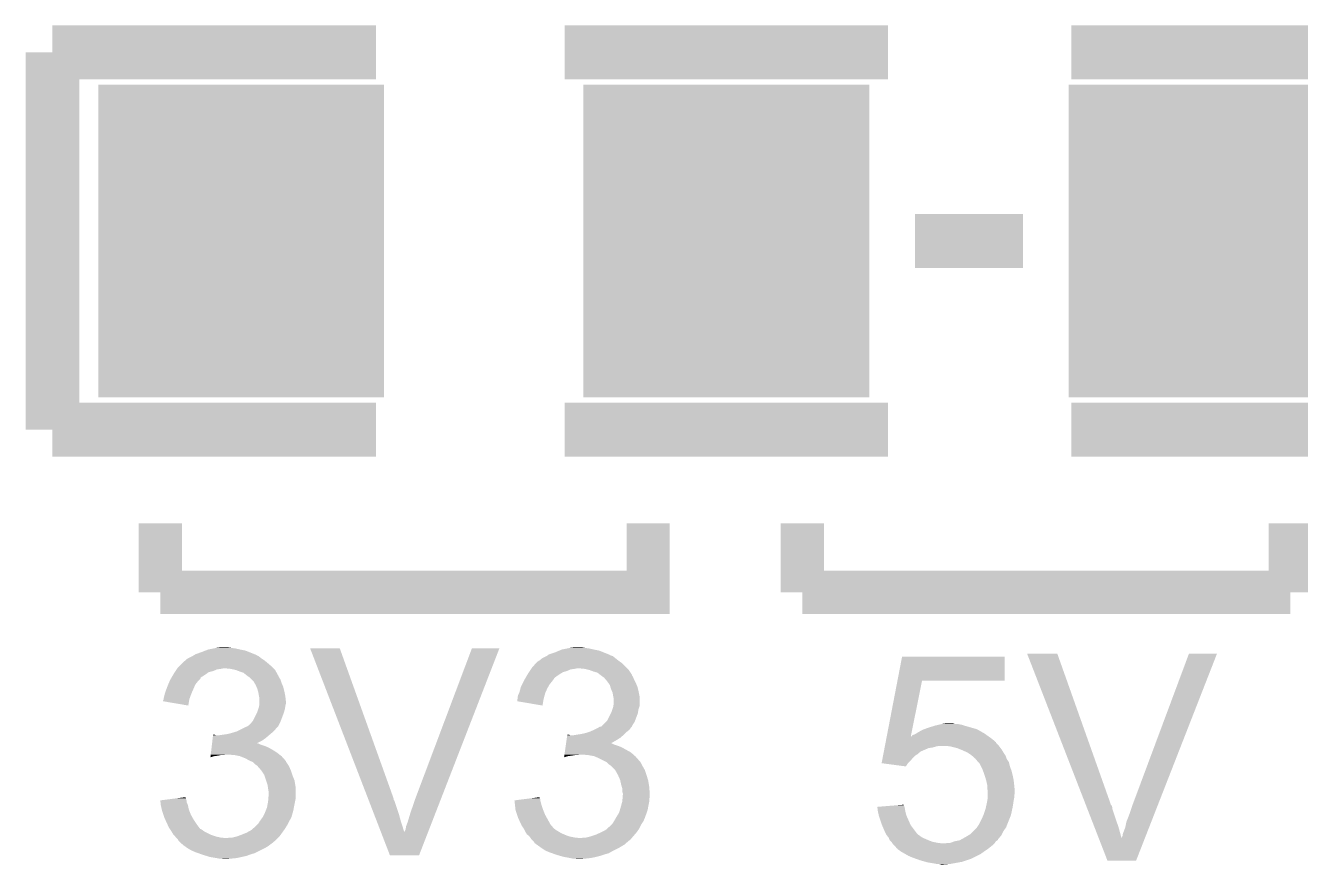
# Model space of a CAD drawing. Extents: x -1.4 to 24.3, y -3.9 to 24.9.
# Drawn here: x 4.11 to 10.12, y -0.42 to 3.53 of the extents above; entities that cross this region are included whole.
import ezdxf

# ---------------------------------------------------------------- set-up
doc = ezdxf.new("R2010")
doc.units = 0
doc.layers.get('0').update_dxf_attribs({"linetype": 'CONTINUOUS'})
doc.layers.add('DAC2_CLICK_V100_GTO', color=11, linetype='CONTINUOUS')
doc.layers.add('DAC2_CLICK_V100_GTS', color=8, linetype='CONTINUOUS')

# ---------------------------------------------------------------- blocks, each defined once
blk = doc.blocks.new('RECTANGLE_28')
blk.add_solid([(0.6731, 0.7366), (0.6731, -0.7366), (-0.6731, 0.7366), (-0.6731, -0.7366)])

msp = doc.modelspace()

# ---------------------------------------------------------------- linework, layer by layer
at = {"layer": 'DAC2_CLICK_V100_GTO'}
for points, const_width in [([(4.2418, 3.4036), (5.7658, 3.4036)], 0.254), ([(4.2418, 1.6256), (4.2418, 3.4036)], 0.254), ([(6.6548, 3.4036), (8.1788, 3.4036)], 0.254), ([(9.0424, 1.6256), (10.5664, 1.6256), (10.5664, 3.4036)], 0.254), ([(9.0424, 3.4036), (10.5664, 3.4036)], 0.254), ([(8.3058, 2.5146), (8.8138, 2.5146)], 0.254), ([(4.2418, 1.6256), (5.7658, 1.6256)], 0.254), ([(6.6548, 1.6256), (8.1788, 1.6256)], 0.254), ([(4.7498, 0.85852), (4.7498, 1.18364)], 0.2032), ([(4.7498, 0.85852), (7.0485, 0.85852), (7.0485, 1.18364)], 0.2032), ([(7.77494, 0.85852), (7.77494, 1.18364)], 0.2032), ([(10.07364, 0.85852), (10.07364, 1.18364)], 0.2032), ([(7.77494, 0.85852), (10.07364, 0.85852)], 0.2032)]:
    msp.add_lwpolyline(points, dxfattribs=dict(at, const_width=const_width))
for points in [[(4.869178, 0.53848), (4.87426, 0.54356), (5.24002, 0.53848), (5.2324, 0.54356)], [(4.87426, 0.54356), (4.881882, 0.54864), (5.2324, 0.54356), (5.22478, 0.54864)], [(4.881882, 0.54864), (4.902194, 0.558798), (5.22478, 0.54864), (5.212082, 0.558798)], [(4.902194, 0.558798), (4.902198, 0.5588), (5.212082, 0.558798), (5.212078, 0.5588)], [(4.902198, 0.5588), (4.906432, 0.56134), (5.212078, 0.5588), (5.204464, 0.56134)], [(4.906432, 0.56134), (4.910658, 0.563876), (5.204464, 0.56134), (5.20192, 0.563876)], [(4.910658, 0.563876), (4.9149, 0.56642), (5.20192, 0.563876), (5.195562, 0.56642)], [(4.9149, 0.56642), (4.94284, 0.57658), (5.195562, 0.56642), (5.170166, 0.57658)], [(4.94284, 0.57658), (4.962646, 0.584198), (5.170166, 0.57658), (5.151122, 0.584198)], [(4.962646, 0.584198), (4.975862, 0.58928), (5.151122, 0.584198), (5.12572, 0.58928)], [(4.975862, 0.58928), (5.00126, 0.59436), (5.12572, 0.58928), (5.102858, 0.59436)], [(5.00126, 0.59436), (5.01396, 0.5969), (5.102858, 0.59436), (5.08508, 0.5969)], [(5.01396, 0.5969), (5.034282, 0.59944), (5.08508, 0.5969), (5.0673, 0.59944)], [(5.455956, 0.594344), (5.45595, 0.594358), (5.595624, 0.594344), (5.45595, 0.594358)], [(5.72906, -0.114304), (5.455956, 0.594344), (5.84962, -0.114304), (5.595624, 0.594344)], [(5.95122, -0.1143), (6.217924, 0.59433), (6.072472, -0.1143), (6.347448, 0.59433)], [(6.217924, 0.59433), (6.217936, 0.59436), (6.347448, 0.59433), (6.217936, 0.59436)], [(6.53796, 0.538482), (6.54304, 0.54356), (6.906258, 0.538482), (6.89991, 0.54356)], [(6.54304, 0.54356), (6.550662, 0.54864), (6.89991, 0.54356), (6.89356, 0.54864)], [(6.550662, 0.54864), (6.570972, 0.558798), (6.89356, 0.54864), (6.880862, 0.558798)], [(6.570972, 0.558798), (6.57098, 0.558802), (6.880862, 0.558798), (6.880848, 0.558802)], [(6.57098, 0.558802), (6.57436, 0.561336), (6.880848, 0.558802), (6.870718, 0.561336)], [(6.57436, 0.561336), (6.577724, 0.563858), (6.870718, 0.561336), (6.8707, 0.563858)], [(6.577724, 0.563858), (6.577752, 0.56388), (6.8707, 0.563858), (6.868164, 0.56388)], [(6.577752, 0.56388), (6.581142, 0.56642), (6.868164, 0.56388), (6.861814, 0.56642)], [(6.581142, 0.56642), (6.611618, 0.57658), (6.861814, 0.56642), (6.83641, 0.57658)], [(6.611618, 0.57658), (6.629902, 0.584198), (6.83641, 0.57658), (6.817362, 0.584198)], [(6.629902, 0.584198), (6.642102, 0.58928), (6.817362, 0.584198), (6.79196, 0.58928)], [(6.642102, 0.58928), (6.6675, 0.59436), (6.79196, 0.58928), (6.769098, 0.59436)], [(6.6675, 0.59436), (6.6802, 0.5969), (6.769098, 0.59436), (6.75132, 0.5969)], [(6.6802, 0.5969), (6.700522, 0.59944), (6.75132, 0.5969), (6.736082, 0.59944)], [(8.222916, 0.44196), (8.244852, 0.556238), (8.727418, 0.44196), (8.72744, 0.556238)], [(8.244852, 0.556238), (8.244858, 0.55626), (8.72744, 0.556238), (8.244858, 0.55626)], [(8.834156, 0.568944), (8.83415, 0.568958), (8.976364, 0.568944), (8.83415, 0.568958)], [(9.109106, -0.139704), (8.834156, 0.568944), (9.22782, -0.139704), (8.976364, 0.568944)], [(9.33196, -0.1397), (9.596124, 0.56893), (9.451366, -0.1397), (9.728188, 0.56893)], [(9.596124, 0.56893), (9.596136, 0.56896), (9.728188, 0.56893), (9.596136, 0.56896)], [(4.813298, 0.47498), (4.818376, 0.482598), (4.96773, 0.47498), (4.978396, 0.482598)], [(4.818376, 0.482598), (4.821764, 0.48768), (4.978396, 0.482598), (4.998718, 0.48768)], [(4.821764, 0.48768), (4.826844, 0.495298), (4.998718, 0.48768), (5.016498, 0.495298)], [(4.826844, 0.495298), (4.828538, 0.49784), (5.016498, 0.495298), (5.03428, 0.49784)], [(4.828538, 0.49784), (4.830232, 0.50038), (5.03428, 0.49784), (5.046978, 0.50038)], [(4.830232, 0.50038), (4.833622, 0.505462), (5.283202, 0.50038), (5.27812, 0.505462)], [(4.833622, 0.505462), (4.838702, 0.510542), (5.27812, 0.505462), (5.27304, 0.510542)], [(4.838702, 0.510542), (4.85394, 0.52578), (5.27304, 0.510542), (5.25526, 0.52578)], [(4.85394, 0.52578), (4.861564, 0.533402), (5.25526, 0.52578), (5.246114, 0.533402)], [(4.861564, 0.533402), (4.86664, 0.535942), (5.246114, 0.533402), (5.243066, 0.535942)], [(4.86664, 0.535942), (4.869178, 0.53848), (5.243066, 0.535942), (5.24002, 0.53848)], [(5.082538, 0.49784), (5.057142, 0.50038), (5.285742, 0.49784), (5.283202, 0.50038)], [(5.105398, 0.49276), (5.082538, 0.49784), (5.290822, 0.49276), (5.285742, 0.49784)], [(5.105404, 0.492758), (5.105398, 0.49276), (5.290822, 0.492758), (5.290822, 0.49276)], [(5.12572, 0.48514), (5.105404, 0.492758), (5.295056, 0.48514), (5.290822, 0.492758)], [(5.140958, 0.48006), (5.12572, 0.48514), (5.297878, 0.48006), (5.295056, 0.48514)], [(6.482078, 0.47498), (6.487156, 0.482598), (6.634988, 0.47498), (6.647178, 0.482598)], [(6.487156, 0.482598), (6.490544, 0.487678), (6.647178, 0.482598), (6.66496, 0.487678)], [(6.490544, 0.487678), (6.495624, 0.495298), (6.66496, 0.487678), (6.682738, 0.495298)], [(6.495624, 0.495298), (6.497318, 0.49784), (6.682738, 0.495298), (6.70052, 0.49784)], [(6.497318, 0.49784), (6.499012, 0.50038), (6.70052, 0.49784), (6.713218, 0.50038)], [(6.499012, 0.50038), (6.502402, 0.505462), (6.94944, 0.50038), (6.944358, 0.505462)], [(6.502402, 0.505462), (6.520874, 0.525778), (6.944358, 0.505462), (6.924042, 0.525778)], [(6.520874, 0.525778), (6.527806, 0.5334), (6.924042, 0.525778), (6.913372, 0.5334)], [(6.527806, 0.5334), (6.530346, 0.533406), (6.913372, 0.5334), (6.913364, 0.533406)], [(6.530346, 0.533406), (6.532884, 0.535942), (6.913364, 0.533406), (6.909814, 0.535942)], [(6.532884, 0.535942), (6.537956, 0.53848), (6.909814, 0.535942), (6.90626, 0.53848)], [(6.537956, 0.53848), (6.53796, 0.538482), (6.90626, 0.53848), (6.906258, 0.538482)], [(6.751318, 0.49784), (6.725922, 0.50038), (6.95198, 0.49784), (6.94944, 0.50038)], [(6.771638, 0.49276), (6.751318, 0.49784), (6.95706, 0.49276), (6.95198, 0.49784)], [(6.79196, 0.48514), (6.771638, 0.49276), (6.96214, 0.48514), (6.95706, 0.49276)], [(6.809738, 0.480062), (6.79196, 0.48514), (6.965524, 0.480062), (6.96214, 0.48514)], [(4.78282, 0.414018), (4.787052, 0.424178), (4.910544, 0.414018), (4.9149, 0.424178)], [(4.787052, 0.424178), (4.792342, 0.436878), (4.9149, 0.424178), (4.925058, 0.436878)], [(4.792342, 0.436878), (4.79552, 0.444502), (4.925058, 0.436878), (4.932682, 0.444502)], [(4.79552, 0.444502), (4.796998, 0.447038), (4.932682, 0.444502), (4.935218, 0.447038)], [(4.796998, 0.447038), (4.80144, 0.454654), (4.935218, 0.447038), (4.940296, 0.454654)], [(4.80144, 0.454654), (4.802918, 0.457188), (4.940296, 0.454654), (4.9403, 0.457188)], [(4.802918, 0.457188), (4.810334, 0.4699), (4.9403, 0.457188), (4.96062, 0.4699)], [(4.810334, 0.4699), (4.813298, 0.47498), (4.96062, 0.4699), (4.96773, 0.47498)], [(5.15366, 0.4699), (5.140958, 0.48006), (5.303522, 0.4699), (5.297878, 0.48006)], [(5.157052, 0.467356), (5.15366, 0.4699), (5.30606, 0.467356), (5.303522, 0.4699)], [(5.16382, 0.46228), (5.157052, 0.467356), (5.307754, 0.46228), (5.30606, 0.467356)], [(5.167634, 0.459738), (5.16382, 0.46228), (5.3086, 0.459738), (5.307754, 0.46228)], [(5.17144, 0.4572), (5.167634, 0.459738), (5.310124, 0.4572), (5.3086, 0.459738)], [(5.1816, 0.44704), (5.17144, 0.4572), (5.31622, 0.44704), (5.310124, 0.4572)], [(5.189218, 0.43942), (5.1816, 0.44704), (5.318762, 0.43942), (5.31622, 0.44704)], [(5.193574, 0.431802), (5.189218, 0.43942), (5.3213, 0.431802), (5.318762, 0.43942)], [(5.19938, 0.421642), (5.193574, 0.431802), (5.325654, 0.421642), (5.3213, 0.431802)], [(5.202648, 0.414018), (5.19938, 0.421642), (5.32892, 0.414018), (5.325654, 0.421642)], [(6.44906, 0.41402), (6.454138, 0.424178), (6.577874, 0.41402), (6.583678, 0.424178)], [(6.454138, 0.424178), (6.46049, 0.43688), (6.583678, 0.424178), (6.59384, 0.43688)], [(6.46049, 0.43688), (6.4643, 0.444498), (6.59384, 0.43688), (6.599552, 0.444498)], [(6.4643, 0.444498), (6.465782, 0.44704), (6.599552, 0.444498), (6.60146, 0.44704)], [(6.465782, 0.44704), (6.470226, 0.45466), (6.60146, 0.44704), (6.60654, 0.45466)], [(6.470226, 0.45466), (6.471706, 0.457198), (6.60654, 0.45466), (6.609078, 0.457198)], [(6.471706, 0.457198), (6.479114, 0.4699), (6.609078, 0.457198), (6.626862, 0.4699)], [(6.479114, 0.4699), (6.482078, 0.47498), (6.626862, 0.4699), (6.634988, 0.47498)], [(6.82244, 0.4699), (6.809738, 0.480062), (6.972298, 0.4699), (6.965524, 0.480062)], [(6.822446, 0.469896), (6.82244, 0.4699), (6.9723, 0.469896), (6.972298, 0.4699)], [(6.825836, 0.467354), (6.822446, 0.469896), (6.972304, 0.467354), (6.9723, 0.469896)], [(6.8326, 0.46228), (6.825836, 0.467354), (6.975688, 0.46228), (6.972304, 0.467354)], [(6.83641, 0.45974), (6.8326, 0.46228), (6.97738, 0.45974), (6.975688, 0.46228)], [(6.840218, 0.4572), (6.83641, 0.45974), (6.978396, 0.4572), (6.97738, 0.45974)], [(6.848928, 0.44704), (6.840218, 0.4572), (6.98246, 0.44704), (6.978396, 0.4572)], [(6.85546, 0.43942), (6.848928, 0.44704), (6.98627, 0.43942), (6.98246, 0.44704)], [(6.860904, 0.4318), (6.85546, 0.43942), (6.99008, 0.4318), (6.98627, 0.43942)], [(6.868158, 0.421644), (6.860904, 0.4318), (6.994434, 0.421644), (6.99008, 0.4318)], [(6.870338, 0.414018), (6.868158, 0.421644), (6.9977, 0.414018), (6.994434, 0.421644)], [(8.172696, 0.18034), (8.222912, 0.441942), (8.286032, 0.18034), (8.338816, 0.441942)], [(8.222912, 0.441942), (8.222916, 0.44196), (8.338816, 0.441942), (8.727418, 0.44196)], [(4.765042, 0.358142), (4.767578, 0.36576), (4.887884, 0.358142), (4.890654, 0.36576)], [(4.767578, 0.36576), (4.772026, 0.38354), (4.890654, 0.36576), (4.89712, 0.38354)], [(4.772026, 0.38354), (4.772662, 0.38608), (4.89712, 0.38354), (4.898248, 0.38608)], [(4.772662, 0.38608), (4.78005, 0.4064), (4.898248, 0.38608), (4.90728, 0.4064)], [(4.78005, 0.4064), (4.78282, 0.414018), (4.90728, 0.4064), (4.910544, 0.414018)], [(5.207, 0.403862), (5.202648, 0.414018), (5.33146, 0.403862), (5.32892, 0.414018)], [(5.209904, 0.3937), (5.207, 0.403862), (5.334, 0.3937), (5.33146, 0.403862)], [(5.21208, 0.386082), (5.209904, 0.3937), (5.335524, 0.386082), (5.334, 0.3937)], [(5.21462, 0.37084), (5.21208, 0.386082), (5.338572, 0.37084), (5.335524, 0.386082)], [(5.21513, 0.3683), (5.21462, 0.37084), (5.33908, 0.3683), (5.338572, 0.37084)], [(5.21716, 0.358142), (5.21513, 0.3683), (5.34021, 0.358142), (5.33908, 0.3683)], [(6.43382, 0.365762), (6.43636, 0.375922), (6.55851, 0.365762), (6.56128, 0.375922)], [(6.43382, 0.358144), (6.43382, 0.365762), (6.556432, 0.358144), (6.55851, 0.365762)], [(6.43636, 0.375922), (6.44017, 0.38354), (6.56128, 0.375922), (6.563358, 0.38354)], [(6.44017, 0.38354), (6.441442, 0.386082), (6.563358, 0.38354), (6.564488, 0.386082)], [(6.441442, 0.386082), (6.44698, 0.406398), (6.564488, 0.386082), (6.57352, 0.406398)], [(6.44698, 0.406398), (6.44906, 0.41402), (6.57352, 0.406398), (6.577874, 0.41402)], [(6.873238, 0.40386), (6.870338, 0.414018), (7.00024, 0.40386), (6.9977, 0.414018)], [(6.877594, 0.3937), (6.873238, 0.40386), (7.00278, 0.3937), (7.00024, 0.40386)], [(6.880858, 0.386082), (6.877594, 0.3937), (7.004304, 0.386082), (7.00278, 0.3937)], [(6.8834, 0.37084), (6.880858, 0.386082), (7.007352, 0.37084), (7.004304, 0.386082)], [(6.88391, 0.368298), (6.8834, 0.37084), (7.00786, 0.368298), (7.007352, 0.37084)], [(6.88594, 0.358142), (6.88391, 0.368298), (7.007858, 0.358142), (7.00786, 0.368298)], [(4.7625, 0.345458), (4.762502, 0.347984), (4.885262, 0.345458), (4.885684, 0.347984)], [(4.881858, 0.325124), (4.7625, 0.345458), (4.881858, 0.325124), (4.885262, 0.345458)], [(4.762502, 0.347984), (4.76504, 0.353064), (4.885684, 0.347984), (4.886534, 0.353064)], [(4.76504, 0.355598), (4.765042, 0.358142), (4.88696, 0.355598), (4.887884, 0.358142)], [(4.76504, 0.353064), (4.76504, 0.355598), (4.886534, 0.353064), (4.88696, 0.355598)], [(5.207, 0.294642), (5.211232, 0.307338), (5.332912, 0.294642), (5.33654, 0.307338)], [(5.211232, 0.307338), (5.21462, 0.3175), (5.33654, 0.307338), (5.338232, 0.3175)], [(5.21462, 0.3175), (5.215466, 0.32258), (5.338232, 0.3175), (5.33908, 0.32258)], [(5.215466, 0.32258), (5.217158, 0.332738), (5.33908, 0.32258), (5.34162, 0.332738)], [(5.217158, 0.332738), (5.21716, 0.332742), (5.34162, 0.332738), (5.34162, 0.332742)], [(5.21716, 0.345438), (5.21716, 0.358142), (5.34162, 0.345438), (5.34021, 0.358142)], [(5.21716, 0.332742), (5.21716, 0.345438), (5.34162, 0.332742), (5.34162, 0.345438)], [(6.43128, 0.345458), (6.431282, 0.353064), (6.554042, 0.345458), (6.555314, 0.353064)], [(6.550638, 0.325124), (6.43128, 0.345458), (6.550638, 0.325124), (6.554042, 0.345458)], [(6.431282, 0.353064), (6.432548, 0.3556), (6.555314, 0.353064), (6.55574, 0.3556)], [(6.432548, 0.3556), (6.43382, 0.358144), (6.55574, 0.3556), (6.556432, 0.358144)], [(6.87578, 0.294642), (6.880012, 0.307338), (7.000964, 0.294642), (7.00278, 0.307338)], [(6.880012, 0.307338), (6.8834, 0.3175), (7.00278, 0.307338), (7.006164, 0.3175)], [(6.8834, 0.3175), (6.884246, 0.322578), (7.006164, 0.3175), (7.007858, 0.322578)], [(6.884246, 0.322578), (6.88594, 0.332742), (7.007858, 0.322578), (7.007858, 0.332742)], [(6.88594, 0.332742), (6.88594, 0.358142), (7.007858, 0.332742), (7.007858, 0.358142)], [(5.166362, 0.231142), (5.176522, 0.241302), (5.307328, 0.231142), (5.31241, 0.241302)], [(5.176522, 0.241302), (5.182616, 0.24892), (5.31241, 0.241302), (5.31622, 0.24892)], [(5.182616, 0.24892), (5.186682, 0.254002), (5.31622, 0.24892), (5.318124, 0.254002)], [(5.186682, 0.254002), (5.204458, 0.28956), (5.318124, 0.254002), (5.33146, 0.28956)], [(5.204458, 0.28956), (5.207, 0.294642), (5.33146, 0.28956), (5.332912, 0.294642)], [(6.830054, 0.228596), (6.850376, 0.248918), (6.9723, 0.228596), (6.984998, 0.248918)], [(6.850376, 0.248918), (6.855462, 0.254004), (6.984998, 0.248918), (6.986904, 0.254004)], [(6.855462, 0.254004), (6.873236, 0.289556), (6.986904, 0.254004), (7.000238, 0.289556)], [(6.873236, 0.289556), (6.87578, 0.294642), (7.000238, 0.289556), (7.000964, 0.294642)], [(8.43534, 0.23876), (8.453106, 0.241298), (8.491224, 0.23876), (8.483602, 0.241298)], [(8.453106, 0.241298), (8.453122, 0.2413), (8.483602, 0.241298), (8.453122, 0.2413)], [(4.996922, 0.17272), (4.998436, 0.18542), (5.247642, 0.17272), (5.262456, 0.18542)], [(4.998436, 0.18542), (4.998738, 0.187958), (5.011424, 0.18542), (5.006344, 0.187958)], [(4.998738, 0.187958), (4.99874, 0.18796), (5.006344, 0.187958), (4.99874, 0.18796)], [(5.0292, 0.18542), (5.04698, 0.18796), (5.262456, 0.18542), (5.26542, 0.18796)], [(5.04698, 0.18796), (5.06476, 0.1905), (5.26542, 0.18796), (5.268468, 0.1905)], [(5.06476, 0.1905), (5.085078, 0.19558), (5.268468, 0.1905), (5.274564, 0.19558)], [(5.085078, 0.19558), (5.102012, 0.20066), (5.274564, 0.19558), (5.28066, 0.20066)], [(5.102012, 0.20066), (5.11048, 0.2032), (5.28066, 0.20066), (5.283198, 0.2032)], [(5.11048, 0.2032), (5.12572, 0.21082), (5.283198, 0.2032), (5.290818, 0.21082)], [(5.12572, 0.21082), (5.146038, 0.220978), (5.290818, 0.21082), (5.29844, 0.220978)], [(5.146038, 0.220978), (5.156204, 0.22606), (5.29844, 0.220978), (5.303518, 0.22606)], [(5.156204, 0.22606), (5.158746, 0.226064), (5.303518, 0.22606), (5.303522, 0.226064)], [(5.158746, 0.226064), (5.162548, 0.2286), (5.303522, 0.226064), (5.306058, 0.2286)], [(5.162548, 0.2286), (5.166362, 0.231142), (5.306058, 0.2286), (5.307328, 0.231142)], [(6.665338, 0.17272), (6.667156, 0.18542), (6.916418, 0.17272), (6.931236, 0.18542)], [(6.667156, 0.18542), (6.667518, 0.187958), (6.680204, 0.18542), (6.675124, 0.187958)], [(6.667518, 0.187958), (6.66752, 0.18796), (6.675124, 0.187958), (6.66752, 0.18796)], [(6.697982, 0.18542), (6.71322, 0.18796), (6.931236, 0.18542), (6.9342, 0.18796)], [(6.71322, 0.18796), (6.730998, 0.1905), (6.9342, 0.18796), (6.93674, 0.1905)], [(6.730998, 0.1905), (6.75386, 0.195582), (6.93674, 0.1905), (6.941822, 0.195582)], [(6.75386, 0.195582), (6.769096, 0.20066), (6.941822, 0.195582), (6.9469, 0.20066)], [(6.769096, 0.20066), (6.776718, 0.2032), (6.9469, 0.20066), (6.950074, 0.2032)], [(6.776718, 0.2032), (6.793858, 0.210818), (6.950074, 0.2032), (6.959598, 0.210818)], [(6.793858, 0.210818), (6.79958, 0.21336), (6.959598, 0.210818), (6.961504, 0.21336)], [(6.79958, 0.21336), (6.813294, 0.220978), (6.961504, 0.21336), (6.96722, 0.220978)], [(6.813294, 0.220978), (6.822434, 0.226054), (6.96722, 0.220978), (6.972294, 0.226054)], [(6.822434, 0.226054), (6.822446, 0.22606), (6.972294, 0.226054), (6.972294, 0.22606)], [(6.822446, 0.22606), (6.827526, 0.226066), (6.972294, 0.22606), (6.972294, 0.226066)], [(6.827526, 0.226066), (6.830054, 0.228596), (6.972294, 0.226066), (6.9723, 0.228596)], [(8.17222, 0.177852), (8.172696, 0.18034), (8.285532, 0.177852), (8.288026, 0.18034)], [(8.285532, 0.177852), (8.286032, 0.18034), (8.654726, 0.177852), (8.651242, 0.18034)], [(8.288026, 0.18034), (8.290566, 0.180354), (8.651242, 0.18034), (8.651222, 0.180354)], [(8.290566, 0.180354), (8.293108, 0.18542), (8.651222, 0.180354), (8.64413, 0.18542)], [(8.293108, 0.18542), (8.30072, 0.18796), (8.64413, 0.18542), (8.640574, 0.18796)], [(8.30072, 0.18796), (8.310878, 0.19304), (8.640574, 0.18796), (8.633462, 0.19304)], [(8.310878, 0.19304), (8.310882, 0.193042), (8.633462, 0.19304), (8.63346, 0.193042)], [(8.310882, 0.193042), (8.318498, 0.198118), (8.63346, 0.193042), (8.624576, 0.198118)], [(8.318498, 0.198118), (8.341362, 0.21082), (8.624576, 0.198118), (8.602348, 0.21082)], [(8.341362, 0.21082), (8.348346, 0.21336), (8.602348, 0.21082), (8.597902, 0.21336)], [(8.348346, 0.21336), (8.3693, 0.22098), (8.597902, 0.21336), (8.571232, 0.22098)], [(8.3693, 0.22098), (8.394064, 0.2286), (8.571232, 0.22098), (8.54456, 0.2286)], [(8.394064, 0.2286), (8.40232, 0.23114), (8.54456, 0.2286), (8.536938, 0.23114)], [(8.40232, 0.23114), (8.413318, 0.233678), (8.536938, 0.23114), (8.52932, 0.233678)], [(8.413318, 0.233678), (8.43534, 0.23876), (8.52932, 0.233678), (8.503922, 0.23876)], [(4.99026, 0.11684), (4.991774, 0.12954), (5.27812, 0.11684), (5.255262, 0.12954)], [(4.991774, 0.12954), (4.992682, 0.13716), (5.255262, 0.12954), (5.23494, 0.13716)], [(4.992682, 0.13716), (4.993288, 0.14224), (5.23494, 0.13716), (5.219702, 0.14224)], [(4.993288, 0.14224), (4.993894, 0.147318), (5.219702, 0.14224), (5.209544, 0.147318)], [(4.993894, 0.14732), (4.995408, 0.16002), (5.204552, 0.14732), (5.229858, 0.16002)], [(4.993894, 0.147318), (4.993894, 0.14732), (5.209544, 0.147318), (5.204552, 0.14732)], [(4.995408, 0.16002), (4.996922, 0.17272), (5.229858, 0.16002), (5.247642, 0.17272)], [(6.655528, 0.10414), (6.659162, 0.12954), (6.96722, 0.10414), (6.921502, 0.12954)], [(6.659162, 0.12954), (6.660252, 0.13716), (6.921502, 0.12954), (6.90118, 0.13716)], [(6.660252, 0.13716), (6.660978, 0.14224), (6.90118, 0.13716), (6.885942, 0.14224)], [(6.660978, 0.14224), (6.661706, 0.147318), (6.885942, 0.14224), (6.875784, 0.147318)], [(6.661706, 0.14732), (6.663522, 0.160022), (6.873326, 0.14732), (6.8961, 0.160022)], [(6.661706, 0.147318), (6.661706, 0.14732), (6.875784, 0.147318), (6.873326, 0.14732)], [(6.663522, 0.160022), (6.665338, 0.17272), (6.8961, 0.160022), (6.916418, 0.17272)], [(8.159044, 0.109218), (8.16197, 0.124458), (8.33374, 0.109218), (8.369298, 0.124458)], [(8.16197, 0.124458), (8.162458, 0.127), (8.369298, 0.124458), (8.387078, 0.127)], [(8.162458, 0.127), (8.163434, 0.13208), (8.387078, 0.127), (8.40486, 0.13208)], [(8.163434, 0.13208), (8.16392, 0.13462), (8.40486, 0.13208), (8.417558, 0.13462)], [(8.16392, 0.13462), (8.164408, 0.137158), (8.701404, 0.13462), (8.6995, 0.137158)], [(8.164408, 0.137158), (8.166844, 0.149854), (8.6995, 0.137158), (8.686806, 0.149854)], [(8.166844, 0.149854), (8.167332, 0.152392), (8.686806, 0.149854), (8.6868, 0.152392)], [(8.167332, 0.152392), (8.170258, 0.16764), (8.6868, 0.152392), (8.66902, 0.16764)], [(8.170258, 0.16764), (8.17222, 0.177852), (8.66902, 0.16764), (8.654726, 0.177852)], [(8.473438, 0.13208), (8.455658, 0.13462), (8.70331, 0.13208), (8.701404, 0.13462)], [(8.503918, 0.12446), (8.473438, 0.13208), (8.709026, 0.12446), (8.70331, 0.13208)], [(8.522976, 0.116838), (8.503918, 0.12446), (8.714742, 0.116838), (8.709026, 0.12446)], [(4.986024, 0.081312), (4.986624, 0.08636), (4.986024, 0.081312), (5.003798, 0.08636)], [(4.986624, 0.08636), (4.986928, 0.0889), (5.003798, 0.08636), (5.02158, 0.0889)], [(4.986928, 0.0889), (4.98723, 0.09144), (5.02158, 0.0889), (5.034278, 0.09144)], [(4.98723, 0.09144), (4.987534, 0.09398), (5.046978, 0.09144), (5.057138, 0.09398)], [(4.987534, 0.09398), (4.988744, 0.10414), (5.311504, 0.09398), (5.29844, 0.10414)], [(4.988744, 0.10414), (4.99026, 0.11684), (5.29844, 0.10414), (5.27812, 0.11684)], [(5.10032, 0.09144), (5.069842, 0.09398), (5.31477, 0.09144), (5.311504, 0.09398)], [(5.125718, 0.08636), (5.10032, 0.09144), (5.3213, 0.08636), (5.31477, 0.09144)], [(5.15112, 0.0762), (5.125718, 0.08636), (5.33033, 0.0762), (5.3213, 0.08636)], [(5.168898, 0.06604), (5.15112, 0.0762), (5.339358, 0.06604), (5.33033, 0.0762)], [(5.17484, 0.063494), (5.168898, 0.06604), (5.34162, 0.063494), (5.339358, 0.06604)], [(5.180768, 0.060954), (5.17484, 0.063494), (5.341624, 0.060954), (5.34162, 0.063494)], [(5.186676, 0.058422), (5.180768, 0.060954), (5.343312, 0.058422), (5.341624, 0.060954)], [(6.652264, 0.081312), (6.652986, 0.08636), (6.652264, 0.081312), (6.670038, 0.08636)], [(6.652986, 0.08636), (6.653348, 0.0889), (6.670038, 0.08636), (6.68782, 0.0889)], [(6.653348, 0.0889), (6.653712, 0.09144), (6.68782, 0.0889), (6.703058, 0.09144)], [(6.653712, 0.09144), (6.654076, 0.09398), (6.715758, 0.09144), (6.725918, 0.09398)], [(6.654076, 0.09398), (6.655528, 0.10414), (6.978832, 0.09398), (6.96722, 0.10414)], [(6.766562, 0.09144), (6.738622, 0.09398), (6.981736, 0.09144), (6.978832, 0.09398)], [(6.794498, 0.08636), (6.766562, 0.09144), (6.98754, 0.08636), (6.981736, 0.09144)], [(6.81736, 0.0762), (6.794498, 0.08636), (6.996572, 0.0762), (6.98754, 0.08636)], [(6.84276, 0.0635), (6.81736, 0.0762), (7.00786, 0.0635), (6.996572, 0.0762)], [(6.84784, 0.06096), (6.84276, 0.0635), (7.0104, 0.06096), (7.00786, 0.0635)], [(6.852916, 0.058422), (6.84784, 0.06096), (7.012092, 0.058422), (7.0104, 0.06096)], [(8.148324, 0.053364), (8.150756, 0.06604), (8.272804, 0.053364), (8.28548, 0.06604)], [(8.150756, 0.06604), (8.153194, 0.078738), (8.28548, 0.06604), (8.295638, 0.078738)], [(8.153194, 0.078738), (8.155144, 0.088898), (8.295638, 0.078738), (8.305798, 0.088898)], [(8.155144, 0.088898), (8.156606, 0.096518), (8.305798, 0.088898), (8.318498, 0.096518)], [(8.156606, 0.096518), (8.15807, 0.104138), (8.318498, 0.096518), (8.32612, 0.104138)], [(8.15807, 0.104138), (8.158556, 0.106678), (8.32612, 0.104138), (8.331196, 0.106678)], [(8.158556, 0.106678), (8.159044, 0.109218), (8.331196, 0.106678), (8.33374, 0.109218)], [(8.52932, 0.1143), (8.522976, 0.116838), (8.716266, 0.1143), (8.714742, 0.116838)], [(8.55218, 0.10414), (8.52932, 0.1143), (8.722358, 0.10414), (8.716266, 0.1143)], [(8.56742, 0.09398), (8.55218, 0.10414), (8.729134, 0.09398), (8.722358, 0.10414)], [(8.573772, 0.0889), (8.56742, 0.09398), (8.73252, 0.0889), (8.729134, 0.09398)], [(8.580118, 0.083822), (8.573772, 0.0889), (8.734214, 0.083822), (8.73252, 0.0889)], [(8.587734, 0.076206), (8.580118, 0.083822), (8.736752, 0.076206), (8.734214, 0.083822)], [(8.590258, 0.0762), (8.587734, 0.076206), (8.736754, 0.0762), (8.736752, 0.076206)], [(8.59028, 0.073666), (8.590258, 0.0762), (8.7376, 0.073666), (8.736754, 0.0762)], [(8.59029, 0.073656), (8.59028, 0.073666), (8.737602, 0.073656), (8.7376, 0.073666)], [(8.60383, 0.058418), (8.59029, 0.073656), (8.747762, 0.058418), (8.737602, 0.073656)], [(5.196838, 0.048262), (5.186676, 0.058422), (5.350086, 0.048262), (5.343312, 0.058422)], [(5.20446, 0.04318), (5.196838, 0.048262), (5.353474, 0.04318), (5.350086, 0.048262)], [(5.207002, 0.04064), (5.20446, 0.04318), (5.355168, 0.04064), (5.353474, 0.04318)], [(5.209226, 0.0381), (5.207002, 0.04064), (5.35686, 0.0381), (5.355168, 0.04064)], [(5.22478, 0.020322), (5.209226, 0.0381), (5.36448, 0.020322), (5.35686, 0.0381)], [(5.224782, 0.02032), (5.22478, 0.020322), (5.36448, 0.02032), (5.36448, 0.020322)], [(5.240018, -0.002536), (5.224782, 0.02032), (5.3721, -0.002536), (5.36448, 0.02032)], [(6.858002, 0.053338), (6.852916, 0.058422), (7.01548, 0.053338), (7.012092, 0.058422)], [(6.863078, 0.048262), (6.858002, 0.053338), (7.01802, 0.048262), (7.01548, 0.053338)], [(6.8707, 0.04318), (6.863078, 0.048262), (7.020562, 0.04318), (7.01802, 0.048262)], [(6.875778, 0.038102), (6.8707, 0.04318), (7.0231, 0.038102), (7.020562, 0.04318)], [(6.893558, 0.02032), (6.875778, 0.038102), (7.03326, 0.02032), (7.0231, 0.038102)], [(6.89356, 0.020318), (6.893558, 0.02032), (7.03326, 0.020318), (7.03326, 0.02032)], [(6.90626, -0.00254), (6.89356, 0.020318), (7.04088, -0.00254), (7.03326, 0.020318)], [(8.148504, 0.05334), (8.148324, 0.053364), (8.27278, 0.05334), (8.272804, 0.053364)], [(8.262608, 0.038102), (8.148504, 0.05334), (8.262608, 0.038102), (8.27278, 0.05334)], [(8.610598, 0.0508), (8.60383, 0.058418), (8.749668, 0.0508), (8.747762, 0.058418)], [(8.616952, 0.038098), (8.610598, 0.0508), (8.752842, 0.038098), (8.749668, 0.0508)], [(8.6233, 0.0254), (8.616952, 0.038098), (8.757604, 0.0254), (8.752842, 0.038098)], [(8.626074, 0.017778), (8.6233, 0.0254), (8.76046, 0.017778), (8.757604, 0.0254)], [(8.633462, -0.00254), (8.626074, 0.017778), (8.76554, -0.00254), (8.76046, 0.017778)], [(5.24002, -0.00254), (5.240018, -0.002536), (5.3721, -0.00254), (5.3721, -0.002536)], [(5.248488, -0.027942), (5.24002, -0.00254), (5.38226, -0.027942), (5.3721, -0.00254)], [(5.255258, -0.048258), (5.248488, -0.027942), (5.385646, -0.048258), (5.38226, -0.027942)], [(5.256712, -0.058422), (5.255258, -0.048258), (5.38734, -0.058422), (5.385646, -0.048258)], [(5.2578, -0.06604), (5.256712, -0.058422), (5.38734, -0.06604), (5.38734, -0.058422)], [(6.916418, -0.025398), (6.90626, -0.00254), (7.047738, -0.025398), (7.04088, -0.00254)], [(6.916984, -0.02794), (6.916418, -0.025398), (7.0485, -0.02794), (7.047738, -0.025398)], [(6.9215, -0.048262), (6.916984, -0.02794), (7.051888, -0.048262), (7.0485, -0.02794)], [(6.924404, -0.058418), (6.9215, -0.048262), (7.05358, -0.058418), (7.051888, -0.048262)], [(6.92658, -0.066036), (6.924404, -0.058418), (7.054126, -0.066036), (7.05358, -0.058418)], [(8.64108, -0.02794), (8.633462, -0.00254), (8.77062, -0.02794), (8.76554, -0.00254)], [(8.64108, -0.027942), (8.64108, -0.02794), (8.770622, -0.027942), (8.77062, -0.02794)], [(8.64616, -0.050798), (8.64108, -0.027942), (8.77316, -0.050798), (8.770622, -0.027942)], [(8.64616, -0.0508), (8.64616, -0.050798), (8.77316, -0.0508), (8.77316, -0.050798)], [(8.64616, -0.068576), (8.64616, -0.0508), (8.774938, -0.068576), (8.77316, -0.0508)], [(4.749802, -0.121942), (4.789756, -0.116842), (4.873422, -0.121942), (4.871722, -0.116842)], [(4.789756, -0.116842), (4.829522, -0.111766), (4.871722, -0.116842), (4.87172, -0.111766)], [(4.829522, -0.111766), (4.849422, -0.109226), (4.87172, -0.111766), (4.869186, -0.109226)], [(4.849422, -0.109226), (4.86918, -0.106704), (4.869186, -0.109226), (4.86918, -0.106704)], [(5.26034, -0.081278), (5.2578, -0.06604), (5.38734, -0.081278), (5.38734, -0.06604)], [(5.2578, -0.127002), (5.258858, -0.114302), (5.384798, -0.127002), (5.38734, -0.114302)], [(5.258858, -0.114302), (5.26034, -0.096522), (5.38734, -0.114302), (5.38734, -0.096522)], [(5.26034, -0.096522), (5.26034, -0.081278), (5.38734, -0.096522), (5.38734, -0.081278)], [(5.73102, -0.119386), (5.72906, -0.114304), (5.849626, -0.119386), (5.84962, -0.114304)], [(5.731998, -0.121924), (5.73102, -0.119386), (5.85216, -0.121924), (5.849626, -0.119386)], [(5.94106, -0.14478), (5.95122, -0.1143), (6.060646, -0.14478), (6.072472, -0.1143)], [(6.4186, -0.12192), (6.458418, -0.116844), (6.540502, -0.12192), (6.5405, -0.116844)], [(6.458418, -0.116844), (6.498266, -0.111764), (6.5405, -0.116844), (6.537962, -0.111764)], [(6.498266, -0.111764), (6.53796, -0.106704), (6.537962, -0.111764), (6.53796, -0.106704)], [(6.92658, -0.081276), (6.92658, -0.066036), (7.055214, -0.081276), (7.054126, -0.066036)], [(6.929118, -0.088898), (6.92658, -0.081276), (7.055758, -0.088898), (7.055214, -0.081276)], [(6.92658, -0.126998), (6.927636, -0.114304), (7.05358, -0.126998), (7.05358, -0.114304)], [(6.927636, -0.114304), (6.928272, -0.106682), (7.05358, -0.114304), (7.056118, -0.106682)], [(6.928272, -0.106682), (6.92912, -0.096522), (7.056118, -0.106682), (7.056118, -0.096522)], [(6.92912, -0.093978), (6.929118, -0.088898), (7.05612, -0.093978), (7.055758, -0.088898)], [(6.92912, -0.096522), (6.92912, -0.093978), (7.056118, -0.096522), (7.05612, -0.093978)], [(8.648698, -0.076198), (8.64616, -0.068576), (8.7757, -0.076198), (8.774938, -0.068576)], [(8.646522, -0.12192), (8.648336, -0.109222), (8.77062, -0.12192), (8.77316, -0.109222)], [(8.648336, -0.109222), (8.6487, -0.106678), (8.77316, -0.109222), (8.77316, -0.106678)], [(8.6487, -0.088902), (8.648698, -0.076198), (8.7757, -0.088902), (8.7757, -0.076198)], [(8.6487, -0.099062), (8.6487, -0.088902), (8.77316, -0.099062), (8.7757, -0.088902)], [(8.6487, -0.106678), (8.6487, -0.099062), (8.77316, -0.106678), (8.77316, -0.099062)], [(4.750084, -0.124464), (4.749802, -0.121942), (4.87426, -0.124464), (4.873422, -0.121942)], [(4.75093, -0.132084), (4.750084, -0.124464), (4.874262, -0.132084), (4.87426, -0.124464)], [(4.75206, -0.142242), (4.75093, -0.132084), (4.879342, -0.142242), (4.874262, -0.132084)], [(4.75234, -0.144778), (4.75206, -0.142242), (4.879906, -0.144778), (4.879342, -0.142242)], [(4.756858, -0.165102), (4.75234, -0.144778), (4.884422, -0.165102), (4.879906, -0.144778)], [(4.75742, -0.167638), (4.756858, -0.165102), (4.885438, -0.167638), (4.884422, -0.165102)], [(4.765042, -0.190502), (4.75742, -0.167638), (4.89458, -0.190502), (4.885438, -0.167638)], [(5.24256, -0.18034), (5.247638, -0.167642), (5.373552, -0.18034), (5.37718, -0.167642)], [(5.247638, -0.167642), (5.25272, -0.154938), (5.37718, -0.167642), (5.379296, -0.154938)], [(5.25272, -0.154938), (5.25318, -0.1524), (5.379296, -0.154938), (5.37972, -0.1524)], [(5.25318, -0.1524), (5.2578, -0.127002), (5.37972, -0.1524), (5.384798, -0.127002)], [(5.758426, -0.1905), (5.731998, -0.121924), (5.875018, -0.1905), (5.85216, -0.121924)], [(5.91566, -0.223522), (5.930898, -0.17272), (6.03009, -0.223522), (6.049804, -0.17272)], [(5.930898, -0.17272), (5.94106, -0.14478), (6.049804, -0.17272), (6.060646, -0.14478)], [(6.418882, -0.124462), (6.4186, -0.12192), (6.540502, -0.124462), (6.540502, -0.12192)], [(6.419726, -0.13208), (6.418882, -0.124462), (6.543038, -0.13208), (6.540502, -0.124462)], [(6.42085, -0.142238), (6.419726, -0.13208), (6.54558, -0.142238), (6.543038, -0.13208)], [(6.42338, -0.1651), (6.42085, -0.142238), (6.5532, -0.1651), (6.54558, -0.142238)], [(6.42366, -0.167638), (6.42338, -0.1651), (6.554216, -0.167638), (6.5532, -0.1651)], [(6.431282, -0.190502), (6.42366, -0.167638), (6.56336, -0.190502), (6.554216, -0.167638)], [(6.911342, -0.18034), (6.91515, -0.16764), (7.041422, -0.18034), (7.045958, -0.16764)], [(6.91515, -0.16764), (6.91896, -0.15494), (7.045958, -0.16764), (7.048076, -0.15494)], [(6.91896, -0.15494), (6.919652, -0.1524), (7.048076, -0.15494), (7.0485, -0.1524)], [(6.919652, -0.1524), (6.926578, -0.127002), (7.0485, -0.1524), (7.05358, -0.127002)], [(6.926578, -0.127002), (6.92658, -0.126998), (7.05358, -0.127002), (7.05358, -0.126998)], [(8.12802, -0.1524), (8.159178, -0.149862), (8.255848, -0.1524), (8.255, -0.149862)], [(8.12865, -0.15748), (8.12802, -0.1524), (8.25754, -0.15748), (8.255848, -0.1524)], [(8.13054, -0.17272), (8.12865, -0.15748), (8.26008, -0.17272), (8.25754, -0.15748)], [(8.135058, -0.193042), (8.13054, -0.17272), (8.26516, -0.193042), (8.26008, -0.17272)], [(8.159178, -0.149862), (8.22152, -0.144784), (8.255, -0.149862), (8.252462, -0.144784)], [(8.22152, -0.144784), (8.25246, -0.142264), (8.252462, -0.144784), (8.25246, -0.142264)], [(8.62838, -0.1905), (8.63854, -0.160018), (8.757918, -0.1905), (8.76445, -0.160018)], [(8.63854, -0.160018), (8.639628, -0.15494), (8.76445, -0.160018), (8.76554, -0.15494)], [(8.639628, -0.15494), (8.642894, -0.1397), (8.76554, -0.15494), (8.76808, -0.1397)], [(8.642894, -0.1397), (8.64616, -0.12446), (8.76808, -0.1397), (8.770256, -0.12446)], [(8.64616, -0.12446), (8.646522, -0.12192), (8.770256, -0.12446), (8.77062, -0.12192)], [(9.110092, -0.142246), (9.109106, -0.139704), (9.227826, -0.142246), (9.22782, -0.139704)], [(9.112062, -0.147324), (9.110092, -0.142246), (9.2329, -0.147324), (9.227826, -0.142246)], [(9.11502, -0.154944), (9.112062, -0.147324), (9.23544, -0.154944), (9.2329, -0.147324)], [(9.117976, -0.162562), (9.11502, -0.154944), (9.235442, -0.162562), (9.23544, -0.154944)], [(9.13867, -0.2159), (9.117976, -0.162562), (9.25322, -0.2159), (9.235442, -0.162562)], [(9.31164, -0.19812), (9.3218, -0.17018), (9.428546, -0.19812), (9.43946, -0.17018)], [(9.3218, -0.17018), (9.33196, -0.1397), (9.43946, -0.17018), (9.451366, -0.1397)], [(4.77012, -0.205738), (4.765042, -0.190502), (4.903046, -0.205738), (4.89458, -0.190502)], [(4.773638, -0.21336), (4.77012, -0.205738), (4.90728, -0.21336), (4.903046, -0.205738)], [(4.784188, -0.23622), (4.773638, -0.21336), (4.92252, -0.23622), (4.90728, -0.21336)], [(4.78536, -0.23876), (4.784188, -0.23622), (4.924428, -0.23876), (4.92252, -0.23622)], [(4.79298, -0.253998), (4.78536, -0.23876), (4.935864, -0.253998), (4.924428, -0.23876)], [(5.20192, -0.2413), (5.207002, -0.236218), (5.346062, -0.2413), (5.34924, -0.236218)], [(5.207002, -0.236218), (5.212082, -0.231138), (5.34924, -0.236218), (5.35178, -0.231138)], [(5.212082, -0.231138), (5.218174, -0.22098), (5.35178, -0.231138), (5.35686, -0.22098)], [(5.218174, -0.22098), (5.219698, -0.21844), (5.35686, -0.22098), (5.35831, -0.21844)], [(5.219698, -0.21844), (5.230582, -0.203202), (5.35831, -0.21844), (5.36702, -0.203202)], [(5.230582, -0.203202), (5.2324, -0.200658), (5.36702, -0.203202), (5.367746, -0.200658)], [(5.2324, -0.200658), (5.24256, -0.18034), (5.367746, -0.200658), (5.373552, -0.18034)], [(5.769194, -0.21844), (5.758426, -0.1905), (5.88264, -0.21844), (5.875018, -0.1905)], [(5.790676, -0.27418), (5.769194, -0.21844), (5.90042, -0.27418), (5.88264, -0.21844)], [(5.908042, -0.243838), (5.91566, -0.223522), (6.022206, -0.243838), (6.03009, -0.223522)], [(6.43636, -0.205738), (6.431282, -0.190502), (6.571826, -0.205738), (6.56336, -0.190502)], [(6.450428, -0.23622), (6.43636, -0.205738), (6.58876, -0.23622), (6.571826, -0.205738)], [(6.4516, -0.23876), (6.450428, -0.23622), (6.590984, -0.23876), (6.58876, -0.23622)], [(6.461758, -0.253998), (6.4516, -0.23876), (6.604324, -0.253998), (6.590984, -0.23876)], [(6.8707, -0.2413), (6.875778, -0.236222), (7.01294, -0.2413), (7.01548, -0.236222)], [(6.875778, -0.236222), (6.880862, -0.231138), (7.01548, -0.236222), (7.018868, -0.231138)], [(6.880862, -0.231138), (6.886954, -0.220982), (7.018868, -0.231138), (7.025638, -0.220982)], [(6.886954, -0.220982), (6.88848, -0.21844), (7.025638, -0.220982), (7.026726, -0.21844)], [(6.88848, -0.21844), (6.897188, -0.203198), (7.026726, -0.21844), (7.03326, -0.203198)], [(6.897188, -0.203198), (6.89864, -0.20066), (7.03326, -0.203198), (7.034166, -0.20066)], [(6.89864, -0.20066), (6.911342, -0.18034), (7.034166, -0.20066), (7.041422, -0.18034)], [(8.13562, -0.195578), (8.135058, -0.193042), (8.266288, -0.195578), (8.26516, -0.193042)], [(8.14832, -0.23368), (8.13562, -0.195578), (8.283224, -0.23368), (8.266288, -0.195578)], [(8.150498, -0.23876), (8.14832, -0.23368), (8.285482, -0.23876), (8.283224, -0.23368)], [(8.16356, -0.26924), (8.150498, -0.23876), (8.308342, -0.26924), (8.285482, -0.23876)], [(8.5979, -0.24892), (8.60806, -0.233678), (8.735058, -0.24892), (8.740774, -0.233678)], [(8.60806, -0.233678), (8.610598, -0.2286), (8.740774, -0.233678), (8.74268, -0.2286)], [(8.610598, -0.2286), (8.61822, -0.21336), (8.74268, -0.2286), (8.748774, -0.21336)], [(8.61822, -0.21336), (8.628378, -0.190502), (8.748774, -0.21336), (8.757918, -0.190502)], [(8.628378, -0.190502), (8.62838, -0.1905), (8.757918, -0.190502), (8.757918, -0.1905)], [(9.14951, -0.24384), (9.13867, -0.2159), (9.263378, -0.24384), (9.25322, -0.2159)], [(9.2964, -0.248918), (9.301482, -0.223518), (9.408702, -0.248918), (9.418624, -0.223518)], [(9.301482, -0.223518), (9.31164, -0.19812), (9.418624, -0.223518), (9.428546, -0.19812)], [(4.794676, -0.25654), (4.79298, -0.253998), (4.93777, -0.25654), (4.935864, -0.253998)], [(4.794678, -0.256544), (4.794676, -0.25654), (4.940306, -0.256544), (4.93777, -0.25654)], [(4.798062, -0.26162), (4.794678, -0.256544), (4.94792, -0.26162), (4.940306, -0.256544)], [(4.803142, -0.26924), (4.798062, -0.26162), (4.958082, -0.26924), (4.94792, -0.26162)], [(4.810758, -0.281938), (4.803142, -0.26924), (4.983478, -0.281938), (4.958082, -0.26924)], [(4.8133, -0.28448), (4.810758, -0.281938), (4.988562, -0.28448), (4.983478, -0.281938)], [(4.818378, -0.28956), (4.8133, -0.28448), (5.003802, -0.28956), (4.988562, -0.28448)], [(4.820284, -0.2921), (4.818378, -0.28956), (5.011422, -0.2921), (5.003802, -0.28956)], [(4.824096, -0.29718), (4.820284, -0.2921), (5.034282, -0.29718), (5.011422, -0.2921)], [(4.826, -0.299718), (4.824096, -0.29718), (5.05966, -0.299718), (5.034282, -0.29718)], [(4.826002, -0.29972), (4.826, -0.299718), (5.059678, -0.29972), (5.05966, -0.299718)], [(4.833618, -0.30734), (4.826002, -0.29972), (5.2959, -0.30734), (5.30352, -0.29972)], [(5.059678, -0.29972), (5.067302, -0.299718), (5.30352, -0.29972), (5.303522, -0.299718)], [(5.067302, -0.299718), (5.074924, -0.29718), (5.303522, -0.299718), (5.30606, -0.29718)], [(5.090162, -0.29718), (5.110466, -0.292102), (5.30606, -0.29718), (5.311138, -0.292102)], [(5.110466, -0.292102), (5.110482, -0.292098), (5.311138, -0.292102), (5.31114, -0.292098)], [(5.110482, -0.292098), (5.1308, -0.28448), (5.31114, -0.292098), (5.316582, -0.28448)], [(5.1308, -0.28448), (5.156202, -0.27432), (5.316582, -0.28448), (5.323838, -0.27432)], [(5.156202, -0.27432), (5.17906, -0.261618), (5.323838, -0.27432), (5.33291, -0.261618)], [(5.17906, -0.261618), (5.184774, -0.256538), (5.33291, -0.261618), (5.33654, -0.256538)], [(5.184774, -0.256538), (5.20192, -0.2413), (5.33654, -0.256538), (5.346062, -0.2413)], [(5.831836, -0.380986), (5.790676, -0.27418), (5.968988, -0.380986), (6.010434, -0.27418)], [(5.90042, -0.27418), (5.900422, -0.269236), (6.010434, -0.27418), (6.012352, -0.269236)], [(5.900422, -0.269236), (5.9055, -0.259078), (6.012352, -0.269236), (6.016294, -0.259078)], [(5.9055, -0.259078), (5.908042, -0.243838), (6.016294, -0.259078), (6.022206, -0.243838)], [(6.46303, -0.25654), (6.461758, -0.253998), (6.606548, -0.25654), (6.604324, -0.253998)], [(6.463034, -0.256546), (6.46303, -0.25654), (6.609086, -0.256546), (6.606548, -0.25654)], [(6.465572, -0.261622), (6.463034, -0.256546), (6.614162, -0.261622), (6.609086, -0.256546)], [(6.46938, -0.26924), (6.465572, -0.261622), (6.626862, -0.26924), (6.614162, -0.261622)], [(6.473954, -0.27686), (6.46938, -0.26924), (6.639562, -0.27686), (6.626862, -0.26924)], [(6.476998, -0.281936), (6.473954, -0.27686), (6.651406, -0.281936), (6.639562, -0.27686)], [(6.48039, -0.28448), (6.476998, -0.281936), (6.65734, -0.28448), (6.651406, -0.281936)], [(6.487158, -0.289558), (6.48039, -0.28448), (6.670884, -0.289558), (6.65734, -0.28448)], [(6.489066, -0.2921), (6.487158, -0.289558), (6.677662, -0.2921), (6.670884, -0.289558)], [(6.492876, -0.29718), (6.489066, -0.2921), (6.703058, -0.29718), (6.677662, -0.2921)], [(6.49478, -0.29972), (6.492876, -0.29718), (6.728458, -0.29972), (6.703058, -0.29718)], [(6.49986, -0.30734), (6.49478, -0.29972), (6.964308, -0.30734), (6.970842, -0.29972)], [(6.728458, -0.29972), (6.736084, -0.299718), (6.970842, -0.29972), (6.970844, -0.299718)], [(6.736084, -0.299718), (6.741164, -0.29718), (6.970844, -0.299718), (6.97302, -0.29718)], [(6.756402, -0.29718), (6.776718, -0.2921), (6.97302, -0.29718), (6.977376, -0.2921)], [(6.776718, -0.2921), (6.799578, -0.28448), (6.977376, -0.2921), (6.983908, -0.28448)], [(6.799578, -0.28448), (6.82244, -0.27432), (6.983908, -0.28448), (6.99262, -0.27432)], [(6.82244, -0.27432), (6.84784, -0.261618), (6.99262, -0.27432), (7.00169, -0.261618)], [(6.84784, -0.261618), (6.853552, -0.25654), (7.00169, -0.261618), (7.005318, -0.25654)], [(6.853552, -0.25654), (6.8707, -0.2413), (7.005318, -0.25654), (7.01294, -0.2413)], [(8.16864, -0.2794), (8.16356, -0.26924), (8.315962, -0.2794), (8.308342, -0.26924)], [(8.16991, -0.28194), (8.16864, -0.2794), (8.3185, -0.28194), (8.315962, -0.2794)], [(8.171178, -0.284478), (8.16991, -0.28194), (8.322308, -0.284478), (8.3185, -0.28194)], [(8.173212, -0.28702), (8.171178, -0.284478), (8.32612, -0.28702), (8.322308, -0.284478)], [(8.179308, -0.29464), (8.173212, -0.28702), (8.336282, -0.29464), (8.32612, -0.28702)], [(8.181338, -0.29718), (8.179308, -0.29464), (8.341362, -0.29718), (8.336282, -0.29464)], [(8.183372, -0.30226), (8.181338, -0.29718), (8.35152, -0.30226), (8.341362, -0.29718)], [(8.525754, -0.304806), (8.53948, -0.29718), (8.69696, -0.304806), (8.703494, -0.29718)], [(8.53948, -0.29718), (8.556412, -0.28702), (8.703494, -0.29718), (8.7122, -0.28702)], [(8.556412, -0.28702), (8.564882, -0.281938), (8.7122, -0.28702), (8.71474, -0.281938)], [(8.564882, -0.281938), (8.580118, -0.266702), (8.71474, -0.281938), (8.72236, -0.266702)], [(8.580118, -0.266702), (8.597898, -0.248922), (8.72236, -0.266702), (8.735058, -0.248922)], [(8.597898, -0.248922), (8.5979, -0.24892), (8.735058, -0.248922), (8.735058, -0.24892)], [(9.171128, -0.299556), (9.14951, -0.24384), (9.27862, -0.299556), (9.263378, -0.24384)], [(9.212576, -0.406386), (9.171128, -0.299556), (9.347188, -0.406386), (9.38892, -0.299556)], [(9.27862, -0.299556), (9.278626, -0.297174), (9.38892, -0.299556), (9.389852, -0.297174)], [(9.278626, -0.297174), (9.281162, -0.294636), (9.389852, -0.297174), (9.390842, -0.294636)], [(9.281162, -0.294636), (9.2837, -0.289556), (9.390842, -0.294636), (9.392828, -0.289556)], [(9.2837, -0.289556), (9.283702, -0.284478), (9.392828, -0.289556), (9.39481, -0.284478)], [(9.283702, -0.284478), (9.28878, -0.26924), (9.39481, -0.284478), (9.400764, -0.26924)], [(9.28878, -0.26924), (9.2964, -0.248918), (9.400764, -0.26924), (9.408702, -0.248918)], [(4.836158, -0.312416), (4.833618, -0.30734), (5.290824, -0.312416), (5.2959, -0.30734)], [(4.836162, -0.31242), (4.836158, -0.312416), (5.29082, -0.31242), (5.290824, -0.312416)], [(4.841244, -0.317502), (4.836162, -0.31242), (5.283198, -0.317502), (5.29082, -0.31242)], [(4.846322, -0.32258), (4.841244, -0.317502), (5.278118, -0.32258), (5.283198, -0.317502)], [(4.846322, -0.322582), (4.846322, -0.32258), (5.278114, -0.322582), (5.278118, -0.32258)], [(4.86156, -0.33528), (4.846322, -0.322582), (5.261186, -0.33528), (5.278114, -0.322582)], [(4.86512, -0.337822), (4.86156, -0.33528), (5.257798, -0.337822), (5.261186, -0.33528)], [(4.875784, -0.34544), (4.86512, -0.337822), (5.2451, -0.34544), (5.257798, -0.337822)], [(4.879338, -0.34798), (4.875784, -0.34544), (5.24002, -0.34798), (5.2451, -0.34544)], [(4.897118, -0.35814), (4.879338, -0.34798), (5.2197, -0.35814), (5.24002, -0.34798)], [(4.914902, -0.36576), (4.897118, -0.35814), (5.20446, -0.36576), (5.2197, -0.35814)], [(6.5024, -0.30988), (6.49986, -0.30734), (6.962132, -0.30988), (6.964308, -0.30734)], [(6.502406, -0.309886), (6.5024, -0.30988), (6.959594, -0.309886), (6.962132, -0.30988)], [(6.51002, -0.3175), (6.502406, -0.309886), (6.95198, -0.3175), (6.959594, -0.309886)], [(6.512554, -0.320034), (6.51002, -0.3175), (6.948178, -0.320034), (6.95198, -0.3175)], [(6.51256, -0.32257), (6.512554, -0.320034), (6.944374, -0.32257), (6.948178, -0.320034)], [(6.512578, -0.322582), (6.51256, -0.32257), (6.944358, -0.322582), (6.944374, -0.32257)], [(6.523242, -0.330202), (6.512578, -0.322582), (6.936738, -0.330202), (6.944358, -0.322582)], [(6.544566, -0.34544), (6.523242, -0.330202), (6.91134, -0.34544), (6.936738, -0.330202)], [(6.54812, -0.34798), (6.544566, -0.34544), (6.90626, -0.34798), (6.91134, -0.34544)], [(6.563358, -0.358138), (6.54812, -0.34798), (6.885944, -0.358138), (6.90626, -0.34798)], [(6.56929, -0.36068), (6.563358, -0.358138), (6.880862, -0.36068), (6.885944, -0.358138)], [(8.18642, -0.309876), (8.183372, -0.30226), (8.369292, -0.309876), (8.35152, -0.30226)], [(8.186424, -0.30988), (8.18642, -0.309876), (8.3693, -0.30988), (8.369292, -0.309876)], [(8.194042, -0.3175), (8.186424, -0.30988), (8.389622, -0.3175), (8.3693, -0.30988)], [(8.196578, -0.320038), (8.194042, -0.3175), (8.402312, -0.320038), (8.389622, -0.3175)], [(8.198274, -0.32258), (8.196578, -0.320038), (8.415018, -0.32258), (8.402312, -0.320038)], [(8.199968, -0.32512), (8.198274, -0.32258), (8.440418, -0.32512), (8.415018, -0.32258)], [(8.20166, -0.32766), (8.199968, -0.32512), (8.67664, -0.32766), (8.67918, -0.32512)], [(8.206742, -0.332742), (8.20166, -0.32766), (8.671558, -0.332742), (8.67664, -0.32766)], [(8.214358, -0.340358), (8.206742, -0.332742), (8.662036, -0.340358), (8.671558, -0.332742)], [(8.219436, -0.347972), (8.214358, -0.340358), (8.65252, -0.347972), (8.662036, -0.340358)], [(8.221958, -0.34798), (8.219436, -0.347972), (8.65251, -0.34798), (8.65252, -0.347972)], [(8.22198, -0.35051), (8.221958, -0.34798), (8.649346, -0.35051), (8.65251, -0.34798)], [(8.225548, -0.35306), (8.22198, -0.35051), (8.64616, -0.35306), (8.649346, -0.35051)], [(8.239758, -0.36322), (8.225548, -0.35306), (8.63092, -0.36322), (8.64616, -0.35306)], [(8.440418, -0.32512), (8.450584, -0.325118), (8.67918, -0.32512), (8.679182, -0.325118)], [(8.450584, -0.325118), (8.455658, -0.322582), (8.679182, -0.325118), (8.681718, -0.322582)], [(8.455658, -0.322582), (8.455664, -0.32258), (8.681718, -0.322582), (8.681718, -0.32258)], [(8.455664, -0.32258), (8.470904, -0.322578), (8.681718, -0.32258), (8.68172, -0.322578)], [(8.470904, -0.322578), (8.491216, -0.314962), (8.68172, -0.322578), (8.686798, -0.314962)], [(8.491216, -0.314962), (8.491222, -0.31496), (8.686798, -0.314962), (8.6868, -0.31496)], [(8.491222, -0.31496), (8.516624, -0.30988), (8.6868, -0.31496), (8.69442, -0.30988)], [(8.516624, -0.30988), (8.521184, -0.307346), (8.69442, -0.30988), (8.696954, -0.307346)], [(8.521184, -0.307346), (8.525754, -0.304806), (8.696954, -0.307346), (8.69696, -0.304806)], [(4.929132, -0.370842), (4.914902, -0.36576), (5.194298, -0.370842), (5.20446, -0.36576)], [(4.94335, -0.37592), (4.929132, -0.370842), (5.17652, -0.37592), (5.194298, -0.370842)], [(4.95046, -0.37846), (4.94335, -0.37592), (5.169746, -0.37846), (5.17652, -0.37592)], [(4.96697, -0.38354), (4.95046, -0.37846), (5.156198, -0.38354), (5.169746, -0.37846)], [(4.983478, -0.38862), (4.96697, -0.38354), (5.133338, -0.38862), (5.156198, -0.38354)], [(5.01396, -0.3937), (4.983478, -0.38862), (5.110478, -0.3937), (5.133338, -0.38862)], [(5.026658, -0.39624), (5.01396, -0.3937), (5.08508, -0.39624), (5.110478, -0.3937)], [(5.046978, -0.39878), (5.036818, -0.39624), (5.059682, -0.39878), (5.08508, -0.39624)], [(5.968984, -0.381), (5.831836, -0.380986), (5.968984, -0.381), (5.968988, -0.380986)], [(6.581142, -0.36576), (6.56929, -0.36068), (6.87197, -0.36576), (6.880862, -0.36068)], [(6.595372, -0.370842), (6.581142, -0.36576), (6.863078, -0.370842), (6.87197, -0.36576)], [(6.60959, -0.37592), (6.595372, -0.370842), (6.8453, -0.37592), (6.863078, -0.370842)], [(6.6167, -0.37846), (6.60959, -0.37592), (6.837676, -0.37846), (6.8453, -0.37592)], [(6.634474, -0.383538), (6.6167, -0.37846), (6.82244, -0.383538), (6.837676, -0.37846)], [(6.652258, -0.38862), (6.634474, -0.383538), (6.80212, -0.38862), (6.82244, -0.383538)], [(6.6675, -0.39116), (6.652258, -0.38862), (6.78942, -0.39116), (6.80212, -0.38862)], [(6.6802, -0.3937), (6.6675, -0.39116), (6.77672, -0.3937), (6.78942, -0.39116)], [(6.692898, -0.39624), (6.6802, -0.3937), (6.75386, -0.39624), (6.77672, -0.3937)], [(6.713218, -0.398778), (6.705596, -0.39624), (6.725942, -0.398778), (6.75386, -0.39624)], [(6.725922, -0.39878), (6.713218, -0.398778), (6.725922, -0.39878), (6.725942, -0.398778)], [(8.261984, -0.37592), (8.239758, -0.36322), (8.613138, -0.37592), (8.63092, -0.36322)], [(8.275318, -0.38354), (8.261984, -0.37592), (8.597898, -0.38354), (8.613138, -0.37592)], [(8.293102, -0.39116), (8.275318, -0.38354), (8.582658, -0.39116), (8.597898, -0.38354)], [(8.307326, -0.39624), (8.293102, -0.39116), (8.572498, -0.39624), (8.582658, -0.39116)], [(8.32866, -0.40386), (8.307326, -0.39624), (8.549638, -0.40386), (8.572498, -0.39624)], [(8.35533, -0.41148), (8.32866, -0.40386), (8.52678, -0.41148), (8.549638, -0.40386)], [(8.364218, -0.41402), (8.35533, -0.41148), (8.51281, -0.41402), (8.52678, -0.41148)], [(8.3947, -0.4191), (8.364218, -0.41402), (8.48487, -0.4191), (8.51281, -0.41402)], [(8.407398, -0.42164), (8.3947, -0.4191), (8.470902, -0.42164), (8.48487, -0.4191)], [(9.347184, -0.4064), (9.212576, -0.406386), (9.347184, -0.4064), (9.347188, -0.406386)], [(8.427718, -0.42418), (8.417558, -0.42164), (8.440422, -0.42418), (8.470902, -0.42164)]]:
    msp.add_solid(points, dxfattribs=at)

# ---------------------------------------------------------------- block references
at = {"layer": 'DAC2_CLICK_V100_GTS'}
for p in [(5.1308, 2.5146), (7.4168, 2.5146), (9.7028, 2.5146)]:
    msp.add_blockref('RECTANGLE_28', p, dxfattribs=at)

doc.saveas('drawing.dxf')
